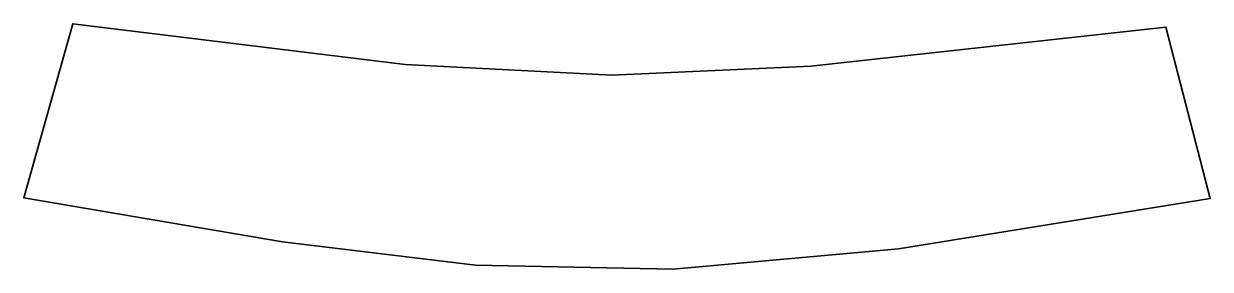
# Model space of a CAD drawing. Extents: x 0 to 5838, y -1205 to 0.
import ezdxf

# ---------------------------------------------------------------- set-up
doc = ezdxf.new("R2010")
doc.units = 0
doc.linetypes.add('Solid', pattern=[0])

msp = doc.modelspace()

# ---------------------------------------------------------------- linework, layer by layer
at = {"color": 0, "linetype": 'Solid', "lineweight": 35}
msp.add_lwpolyline([(4304, -1105), (3195, -1205), (2223, -1185), (1274, -1070), (0, -854), (241, 0), (1876, -200), (2894, -252), (3872, -208), (5620, -16), (5838, -857), (4304, -1105)], close=True, dxfattribs=at)

doc.saveas('drawing.dxf')
